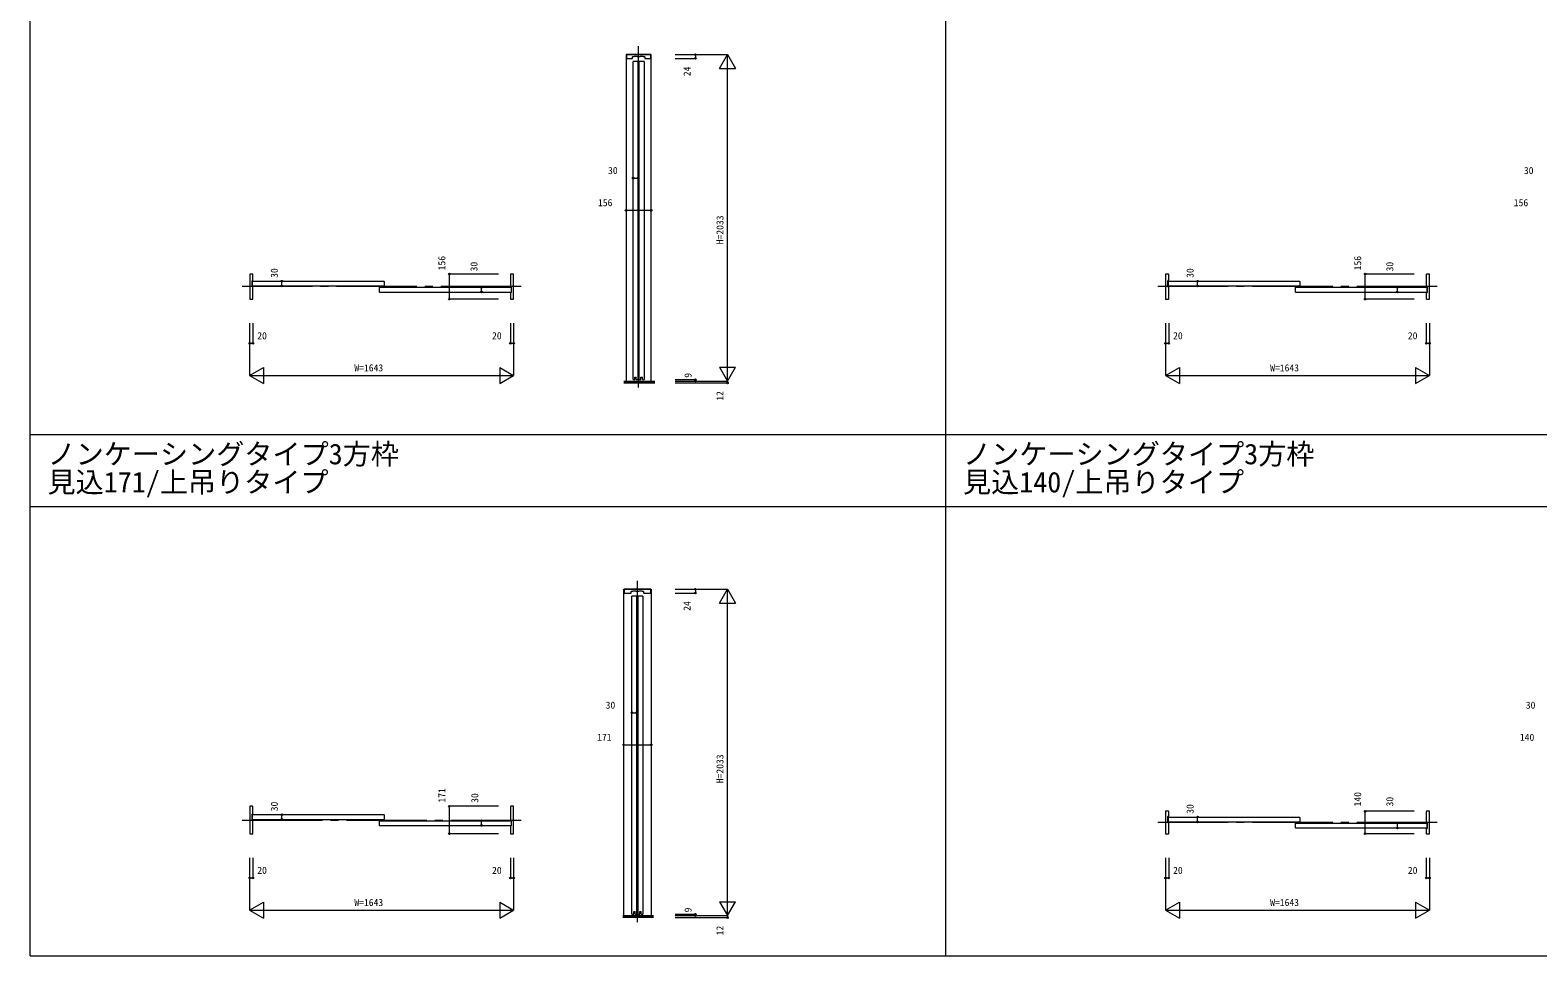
# Model space of a CAD drawing. Units: millimetres, scale not verified. Extents: x -14341 to 14341, y -10000 to 10000.
# Drawn here: x -14341 to -4957, y -10000 to -4235 of the extents above; entities that cross this region are included whole.
import ezdxf
from ezdxf.enums import TextEntityAlignment as Align

# ---------------------------------------------------------------- set-up
doc = ezdxf.new("R2010")
doc.units = ezdxf.units.MM
doc.header["$LTSCALE"] = 50
doc.linetypes.add('USER1', pattern=[13, 10, -1, 1, -1])
doc.layers.add('0-0_0', color=7, linetype='Continuous')
for name, color, linetype, lineweight in [('0-1_YKK_F1', 7, 'Continuous', 18), ('0-3_YKK_N1', 2, 'Continuous', 18), ('0-4_YKK_B1', 4, 'Continuous', 18), ('0-5_YKK_Z1', 7, 'Continuous', 18)]:
    doc.layers.add(name, color=color, linetype=linetype, lineweight=lineweight)
doc.styles.add('ＭＳ ゴシック', font='')
doc.styles.get('ＭＳ ゴシック').set_extended_font_data('MS Gothic')

msp = doc.modelspace()

# ---------------------------------------------------------------- linework, layer by layer
at = {"layer": '0-1_YKK_F1'}
for p, q in [((-14340.51, -10000), (-14340.51, 10000)), ((-8640.51, -10000), (-8640.51, 9500)), ((-14340.51, -6752.5), (8459.49, -6752.5)), ((-14340.51, -7202.5), (8459.49, -7202.5)), ((-14340.51, -10000), (14340.51, -10000))]:
    msp.add_line(p, q, dxfattribs=at)
at = {"layer": '0-3_YKK_N1'}
for p, q in [((-10325.26, -4387.5), (-10000.26, -4387.5)), ((-10200.26, -4387.5), (-10200.26, -4411.5)), ((-10050.26, -4474.1), (-10000.26, -4387.5)), ((-10000.26, -6420.5), (-10000.26, -4387.5)), ((-10000.26, -4387.5), (-9950.26, -4474.1)), ((-10325.26, -4411.5), (-10200.26, -4411.5)), ((-10050.26, -4474.1), (-9950.26, -4474.1)), ((-10587.26, -5156.88), (-10557.26, -5156.88)), ((-10631.26, -5356.88), (-10475.26, -5356.88)), ((-12774.23, -5828.49), (-12774.23, -5798.49)), ((-11731.23, -5910.49), (-11731.23, -5754.49)), ((-11426.23, -5754.49), (-11731.23, -5754.49)), ((-7074.23, -5828.49), (-7074.23, -5798.49)), ((-6031.23, -5910.49), (-6031.23, -5754.49)), ((-5726.23, -5754.49), (-6031.23, -5754.49)), ((-11426.23, -5910.49), (-11731.23, -5910.49)), ((-11531.23, -5866.49), (-11531.23, -5836.49)), ((-5726.23, -5910.49), (-6031.23, -5910.49)), ((-5831.23, -5866.49), (-5831.23, -5836.49)), ((-12974.29, -6060.49), (-12974.29, -6385.49)), ((-12954.29, -6060.49), (-12954.29, -6185.49)), ((-11331.29, -6060.49), (-11331.29, -6385.49)), ((-7274.29, -6060.49), (-7274.29, -6385.49)), ((-7254.29, -6060.49), (-7254.29, -6185.49)), ((-5631.29, -6060.49), (-5631.29, -6385.49)), ((-12974.29, -6185.49), (-12954.29, -6185.49)), ((-7274.29, -6185.49), (-7254.29, -6185.49)), ((-12974.29, -6385.49), (-12887.69, -6335.49)), ((-12887.69, -6335.49), (-12887.69, -6435.49)), ((-11417.89, -6335.49), (-11417.89, -6435.49)), ((-11417.89, -6335.49), (-11331.29, -6385.49)), ((-10050.26, -6333.9), (-9950.26, -6333.9)), ((-10050.26, -6333.9), (-10000.26, -6420.5)), ((-10000.26, -6420.5), (-9950.26, -6333.9)), ((-7274.29, -6385.49), (-7187.69, -6335.49)), ((-7187.69, -6335.49), (-7187.69, -6435.49)), ((-5717.89, -6335.49), (-5717.89, -6435.49)), ((-5717.89, -6335.49), (-5631.29, -6385.49)), ((-12974.29, -6385.49), (-11331.29, -6385.49)), ((-12974.29, -6385.49), (-12887.69, -6435.49)), ((-11417.89, -6435.49), (-11331.29, -6385.49)), ((-10325.26, -6420.5), (-10000.26, -6420.5)), ((-10325.26, -6432.5), (-10000.26, -6432.5)), ((-10000.26, -6420.5), (-10000.26, -6432.5)), ((-7274.29, -6385.49), (-5631.29, -6385.49)), ((-7274.29, -6385.49), (-7187.69, -6435.49)), ((-5717.89, -6435.49), (-5631.29, -6385.49)), ((-10325.26, -7716.69), (-10000.26, -7716.69)), ((-10325.26, -7740.69), (-10200.26, -7740.69)), ((-10200.26, -7716.69), (-10200.26, -7740.69)), ((-10050.26, -7803.3), (-10000.26, -7716.69)), ((-10000.26, -9749.69), (-10000.26, -7716.69)), ((-10000.26, -7716.69), (-9950.26, -7803.3)), ((-10050.26, -7803.3), (-9950.26, -7803.3)), ((-10594.76, -8486.07), (-10564.76, -8486.07)), ((-10646.26, -8686.07), (-10475.26, -8686.07)), ((-11731.23, -9239.68), (-11731.23, -9068.68)), ((-11426.23, -9068.68), (-11731.23, -9068.68)), ((-6031.23, -9239.68), (-6031.23, -9099.68)), ((-5726.23, -9099.68), (-6031.23, -9099.68)), ((-12774.23, -9150.18), (-12774.23, -9120.18)), ((-11531.23, -9188.18), (-11531.23, -9158.18)), ((-7074.23, -9165.68), (-7074.23, -9135.68)), ((-5831.23, -9203.68), (-5831.23, -9173.68)), ((-11426.23, -9239.68), (-11731.23, -9239.68)), ((-5726.23, -9239.68), (-6031.23, -9239.68)), ((-12974.29, -9389.68), (-12974.29, -9714.68)), ((-12954.29, -9389.68), (-12954.29, -9514.68)), ((-11331.29, -9389.68), (-11331.29, -9714.68)), ((-7274.29, -9389.68), (-7274.29, -9714.68)), ((-7254.29, -9389.68), (-7254.29, -9514.68)), ((-5631.29, -9389.68), (-5631.29, -9714.68)), ((-12974.29, -9514.68), (-12954.29, -9514.68)), ((-7274.29, -9514.68), (-7254.29, -9514.68)), ((-12974.29, -9714.68), (-12887.69, -9664.68)), ((-12887.69, -9664.68), (-12887.69, -9764.68)), ((-11417.89, -9664.68), (-11417.89, -9764.68)), ((-11417.89, -9664.68), (-11331.29, -9714.68)), ((-10050.26, -9663.09), (-9950.26, -9663.09)), ((-10050.26, -9663.09), (-10000.26, -9749.69)), ((-10000.26, -9749.69), (-9950.26, -9663.09)), ((-7274.29, -9714.68), (-7187.69, -9664.68)), ((-7187.69, -9664.68), (-7187.69, -9764.68)), ((-5717.89, -9664.68), (-5717.89, -9764.68)), ((-5717.89, -9664.68), (-5631.29, -9714.68)), ((-12974.29, -9714.68), (-11331.29, -9714.68)), ((-12974.29, -9714.68), (-12887.69, -9764.68)), ((-11417.89, -9764.68), (-11331.29, -9714.68)), ((-10325.26, -9749.69), (-10000.26, -9749.69)), ((-10000.26, -9749.69), (-10000.26, -9761.69)), ((-7274.29, -9714.68), (-5631.29, -9714.68)), ((-7274.29, -9714.68), (-7187.69, -9764.68)), ((-5717.89, -9764.68), (-5631.29, -9714.68)), ((-10325.26, -9761.69), (-10000.26, -9761.69))]:
    msp.add_line(p, q, dxfattribs=at)
for points in [[(-11351.29, -6060.49), (-11351.29, -6185.49), (-11331.29, -6185.49)], [(-5651.29, -6060.49), (-5651.29, -6185.49), (-5631.29, -6185.49)], [(-10325.26, -6411.5), (-10200.26, -6411.5), (-10200.26, -6420.5)], [(-11351.29, -9389.68), (-11351.29, -9514.68), (-11331.29, -9514.68)], [(-5651.29, -9389.68), (-5651.29, -9514.68), (-5631.29, -9514.68)], [(-10325.26, -9740.69), (-10200.26, -9740.69), (-10200.26, -9749.69)]]:
    msp.add_lwpolyline(points, dxfattribs=at)
for centre in [(-10200.26, -4387.5), (-10200.26, -4411.5), (-10587.26, -5156.88), (-10557.26, -5156.88), (-10631.26, -5356.88), (-10475.26, -5356.88), (-12774.23, -5798.49), (-11731.23, -5754.49), (-7074.23, -5798.49), (-6031.23, -5754.49), (-12774.23, -5828.49), (-11731.23, -5910.49), (-11531.23, -5836.49), (-11531.23, -5866.49), (-7074.23, -5828.49), (-6031.23, -5910.49), (-5831.23, -5836.49), (-5831.23, -5866.49), (-12974.29, -6185.49), (-12954.29, -6185.49), (-11351.29, -6185.49), (-11331.29, -6185.49), (-7274.29, -6185.49), (-7254.29, -6185.49), (-5651.29, -6185.49), (-5631.29, -6185.49), (-10200.26, -6411.5), (-10200.26, -6420.5), (-10000.26, -6432.5), (-10200.26, -7716.69), (-10200.26, -7740.69), (-10594.76, -8486.07), (-10564.76, -8486.07), (-10646.26, -8686.07), (-10475.26, -8686.07), (-11731.23, -9068.68), (-6031.23, -9099.68), (-12774.23, -9120.18), (-12774.23, -9150.18), (-11531.23, -9158.18), (-11531.23, -9188.18), (-7074.23, -9135.68), (-7074.23, -9165.68), (-5831.23, -9173.68), (-11731.23, -9239.68), (-6031.23, -9239.68), (-5831.23, -9203.68), (-12974.29, -9514.68), (-12954.29, -9514.68), (-11351.29, -9514.68), (-11331.29, -9514.68), (-7274.29, -9514.68), (-7254.29, -9514.68), (-5651.29, -9514.68), (-5631.29, -9514.68), (-10200.26, -9740.69), (-10200.26, -9749.69), (-10000.26, -9761.69)]:
    msp.add_circle(centre, 5, dxfattribs=at)
at = {"layer": '0-4_YKK_B1'}
for p, q in [((-10631.26, -4387.5), (-10631.26, -6420.5)), ((-10631.26, -4387.5), (-10475.26, -4387.5)), ((-10475.26, -6420.3), (-10475.26, -4387.5)), ((-10557.26, -4431.5), (-10587.26, -4431.5)), ((-10587.26, -6411.5), (-10587.26, -4431.5)), ((-10557.26, -6411.5), (-10557.26, -4431.5)), ((-10519.26, -4431.5), (-10549.26, -4431.5)), ((-10549.26, -6411.5), (-10549.26, -4431.5)), ((-10519.26, -4431.5), (-10519.26, -6411.5)), ((-12959.23, -5831.49), (-12959.23, -5795.49)), ((-12957.73, -5800.49), (-12955.73, -5798.49)), ((-12957.73, -5800.49), (-12957.73, -5826.49)), ((-12957.23, -5793.49), (-12955.23, -5793.49)), ((-12955.73, -5798.49), (-12139.76, -5798.49)), ((-12954.23, -5792.49), (-12954.23, -5756.49)), ((-12139.76, -5798.49), (-12137.76, -5800.49)), ((-12137.76, -5800.49), (-12137.76, -5826.49)), ((-11351.23, -5756.49), (-11351.23, -5830.49)), ((-7259.23, -5831.49), (-7259.23, -5795.49)), ((-7257.73, -5800.49), (-7255.73, -5798.49)), ((-7257.73, -5800.49), (-7257.73, -5826.49)), ((-7257.23, -5793.49), (-7255.23, -5793.49)), ((-7255.73, -5798.49), (-6439.76, -5798.49)), ((-7254.23, -5792.49), (-7254.23, -5756.49)), ((-6439.76, -5798.49), (-6437.76, -5800.49)), ((-6437.76, -5800.49), (-6437.76, -5826.49)), ((-5651.23, -5756.49), (-5651.23, -5830.49)), ((-12957.73, -5826.49), (-12955.73, -5828.49)), ((-12955.23, -5833.49), (-12957.23, -5833.49)), ((-12955.73, -5828.49), (-12139.76, -5828.49)), ((-12954.23, -5908.49), (-12954.23, -5834.49)), ((-12167.76, -5838.49), (-12165.76, -5836.49)), ((-12167.76, -5838.49), (-12167.76, -5864.49)), ((-12167.76, -5864.49), (-12165.76, -5866.49)), ((-12165.76, -5836.49), (-11349.73, -5836.49)), ((-12165.76, -5866.49), (-11349.73, -5866.49)), ((-12139.76, -5828.49), (-12137.76, -5826.49)), ((-11351.23, -5872.49), (-11351.23, -5908.49)), ((-11350.23, -5831.49), (-11348.23, -5831.49)), ((-11348.23, -5871.49), (-11350.23, -5871.49)), ((-11349.73, -5836.49), (-11347.73, -5838.49)), ((-11349.73, -5866.49), (-11347.73, -5864.49)), ((-11347.73, -5838.49), (-11347.73, -5864.49)), ((-11346.23, -5833.49), (-11346.23, -5869.49)), ((-7257.73, -5826.49), (-7255.73, -5828.49)), ((-7255.23, -5833.49), (-7257.23, -5833.49)), ((-7255.73, -5828.49), (-6439.76, -5828.49)), ((-7254.23, -5908.49), (-7254.23, -5834.49)), ((-6467.76, -5838.49), (-6465.76, -5836.49)), ((-6467.76, -5838.49), (-6467.76, -5864.49)), ((-6467.76, -5864.49), (-6465.76, -5866.49)), ((-6465.76, -5836.49), (-5649.73, -5836.49)), ((-6465.76, -5866.49), (-5649.73, -5866.49)), ((-6439.76, -5828.49), (-6437.76, -5826.49)), ((-5651.23, -5872.49), (-5651.23, -5908.49)), ((-5650.23, -5831.49), (-5648.23, -5831.49)), ((-5648.23, -5871.49), (-5650.23, -5871.49)), ((-5649.73, -5836.49), (-5647.73, -5838.49)), ((-5649.73, -5866.49), (-5647.73, -5864.49)), ((-5647.73, -5838.49), (-5647.73, -5864.49)), ((-5646.23, -5833.49), (-5646.23, -5869.49)), ((-10587.26, -6411.5), (-10576.76, -6411.5)), ((-10576.76, -6411.5), (-10576.76, -6395.5)), ((-10576.76, -6395.5), (-10567.76, -6395.5)), ((-10567.76, -6411.5), (-10567.76, -6395.5)), ((-10567.76, -6411.5), (-10557.26, -6411.5)), ((-10549.26, -6411.5), (-10538.76, -6411.5)), ((-10538.76, -6411.5), (-10538.76, -6395.5)), ((-10538.76, -6395.5), (-10529.76, -6395.5)), ((-10529.76, -6411.5), (-10529.76, -6395.5)), ((-10529.76, -6411.5), (-10519.26, -6411.5)), ((-10646.26, -9749.69), (-10646.26, -7716.69)), ((-10646.26, -7716.69), (-10475.26, -7716.69)), ((-10618.96, -7716.49), (-10618.96, -7716.69)), ((-10564.76, -7760.69), (-10594.76, -7760.69)), ((-10594.76, -9740.69), (-10594.76, -7760.69)), ((-10564.76, -9740.69), (-10564.76, -7760.69)), ((-10526.76, -7760.69), (-10556.76, -7760.69)), ((-10556.76, -9740.69), (-10556.76, -7760.69)), ((-10526.76, -7760.69), (-10526.76, -9740.69)), ((-10475.26, -7716.69), (-10475.26, -9749.49)), ((-12954.23, -9114.18), (-12954.23, -9070.68)), ((-11351.23, -9070.68), (-11351.23, -9152.18)), ((-7254.23, -9129.68), (-7254.23, -9101.68)), ((-5651.23, -9101.68), (-5651.23, -9167.68)), ((-12959.23, -9153.18), (-12959.23, -9117.18)), ((-12957.73, -9122.18), (-12955.73, -9120.18)), ((-12957.73, -9122.18), (-12957.73, -9148.18)), ((-12957.73, -9148.18), (-12955.73, -9150.18)), ((-12957.23, -9115.18), (-12955.23, -9115.18)), ((-12955.23, -9155.18), (-12957.23, -9155.18)), ((-12955.73, -9120.18), (-12139.76, -9120.18)), ((-12955.73, -9150.18), (-12139.76, -9150.18)), ((-12954.23, -9237.68), (-12954.23, -9156.18)), ((-12167.76, -9160.18), (-12165.76, -9158.18)), ((-12167.76, -9160.18), (-12167.76, -9186.18)), ((-12167.76, -9186.18), (-12165.76, -9188.18)), ((-12165.76, -9158.18), (-11349.73, -9158.18)), ((-12165.76, -9188.18), (-11349.73, -9188.18)), ((-12139.76, -9120.18), (-12137.76, -9122.18)), ((-12139.76, -9150.18), (-12137.76, -9148.18)), ((-12137.76, -9122.18), (-12137.76, -9148.18)), ((-11351.23, -9194.18), (-11351.23, -9237.68)), ((-11350.23, -9153.18), (-11348.23, -9153.18)), ((-11348.23, -9193.18), (-11350.23, -9193.18)), ((-11349.73, -9158.18), (-11347.73, -9160.18)), ((-11349.73, -9188.18), (-11347.73, -9186.18)), ((-11347.73, -9160.18), (-11347.73, -9186.18)), ((-11346.23, -9155.18), (-11346.23, -9191.18)), ((-7259.23, -9168.68), (-7259.23, -9132.68)), ((-7257.73, -9137.68), (-7255.73, -9135.68)), ((-7257.73, -9137.68), (-7257.73, -9163.68)), ((-7257.73, -9163.68), (-7255.73, -9165.68)), ((-7257.23, -9130.68), (-7255.23, -9130.68)), ((-7255.23, -9170.68), (-7257.23, -9170.68)), ((-7255.73, -9135.68), (-6439.69, -9135.68)), ((-7255.73, -9165.68), (-6439.69, -9165.68)), ((-7254.23, -9237.68), (-7254.23, -9171.68)), ((-6467.69, -9175.68), (-6465.69, -9173.68)), ((-6467.69, -9175.68), (-6467.69, -9201.68)), ((-6465.69, -9173.68), (-5649.73, -9173.68)), ((-6439.69, -9135.68), (-6437.69, -9137.68)), ((-6439.69, -9165.68), (-6437.69, -9163.68)), ((-6437.69, -9137.68), (-6437.69, -9163.68)), ((-5650.23, -9168.68), (-5648.23, -9168.68)), ((-5649.73, -9173.68), (-5647.73, -9175.68)), ((-5647.73, -9175.68), (-5647.73, -9201.68)), ((-5646.23, -9170.68), (-5646.23, -9206.68)), ((-6467.69, -9201.68), (-6465.69, -9203.68)), ((-6465.69, -9203.68), (-5649.73, -9203.68)), ((-5651.23, -9209.68), (-5651.23, -9237.68)), ((-5648.23, -9208.68), (-5650.23, -9208.68)), ((-5649.73, -9203.68), (-5647.73, -9201.68)), ((-10594.76, -9740.69), (-10584.26, -9740.69)), ((-10584.26, -9740.69), (-10584.26, -9724.69)), ((-10584.26, -9724.69), (-10575.26, -9724.69)), ((-10575.26, -9740.69), (-10575.26, -9724.69)), ((-10575.26, -9740.69), (-10564.76, -9740.69)), ((-10556.76, -9740.69), (-10546.26, -9740.69)), ((-10546.26, -9740.69), (-10546.26, -9724.69)), ((-10546.26, -9724.69), (-10537.26, -9724.69)), ((-10537.26, -9740.69), (-10537.26, -9724.69)), ((-10537.26, -9740.69), (-10526.76, -9740.69))]:
    msp.add_line(p, q, dxfattribs=at)
for points in [[(-10477.76, -4409.5), (-10477.76, -4387.5), (-10628.76, -4387.5), (-10628.76, -4409.5)], [(-10626.76, -4411.5), (-10592.46, -4411.5), (-10591.96, -4411), (-10591.96, -4402.3)], [(-10589.96, -4400.3), (-10581.76, -4400.3), (-10581.76, -4397.5), (-10562.76, -4397.5), (-10562.76, -4400.3), (-10543.76, -4400.3), (-10543.76, -4397.5), (-10524.76, -4397.5), (-10524.76, -4400.3), (-10516.56, -4400.3)], [(-10514.56, -4402.3), (-10514.56, -4411), (-10514.06, -4411.5), (-10479.76, -4411.5)], [(-12956.23, -5754.49), (-12974.23, -5754.49), (-12974.23, -5779.49), (-12974.23, -5885.49), (-12974.23, -5910.49), (-12956.23, -5910.49)], [(-11349.23, -5910.49), (-11331.23, -5910.49), (-11331.23, -5885.49), (-11331.23, -5779.49), (-11331.23, -5754.49), (-11349.23, -5754.49)], [(-7256.23, -5754.49), (-7274.23, -5754.49), (-7274.23, -5779.49), (-7274.23, -5885.49), (-7274.23, -5910.49), (-7256.23, -5910.49)], [(-5649.23, -5910.49), (-5631.23, -5910.49), (-5631.23, -5885.49), (-5631.23, -5779.49), (-5631.23, -5754.49), (-5649.23, -5754.49)], [(-10477.76, -7738.69), (-10477.76, -7716.69), (-10643.76, -7716.69), (-10643.76, -7738.69)], [(-10641.76, -7740.69), (-10599.96, -7740.69), (-10599.46, -7740.19), (-10599.46, -7731.49)], [(-10597.46, -7729.49), (-10589.26, -7729.49), (-10589.26, -7726.69), (-10570.26, -7726.69), (-10570.26, -7729.49), (-10551.26, -7729.49), (-10551.26, -7726.69), (-10532.26, -7726.69), (-10532.26, -7729.49), (-10524.06, -7729.49)], [(-10522.06, -7731.49), (-10522.06, -7740.19), (-10521.56, -7740.69), (-10479.76, -7740.69)], [(-12956.23, -9068.68), (-12974.23, -9068.68), (-12974.23, -9101.18), (-12974.23, -9207.18), (-12974.23, -9239.68), (-12956.23, -9239.68)], [(-11349.23, -9239.68), (-11331.23, -9239.68), (-11331.23, -9207.18), (-11331.23, -9101.18), (-11331.23, -9068.68), (-11349.23, -9068.68)], [(-7256.23, -9099.68), (-7274.23, -9099.68), (-7274.23, -9101.68), (-7274.23, -9237.68), (-7274.23, -9239.68), (-7256.23, -9239.68)], [(-5649.23, -9239.68), (-5631.23, -9239.68), (-5631.23, -9237.68), (-5631.23, -9101.68), (-5631.23, -9099.68), (-5649.23, -9099.68)]]:
    msp.add_lwpolyline(points, dxfattribs=at)
for centre, radius, start, end in [((-10626.76, -4409.5), 2, 180.00001, 270.00001), ((-10589.96, -4402.3), 2, 90, 180), ((-10516.56, -4402.3), 2, 0, 90), ((-10479.76, -4409.5), 2, 270, 0), ((-12957.23, -5795.49), 2, 90, 180), ((-12956.23, -5756.49), 2, 0, 90), ((-12955.23, -5792.49), 1, 270, 0), ((-11349.23, -5756.49), 2, 90, 180), ((-7257.23, -5795.49), 2, 90, 180), ((-7256.23, -5756.49), 2, 0, 90), ((-7255.23, -5792.49), 1, 270, 0), ((-5649.23, -5756.49), 2, 90, 180), ((-12957.23, -5831.49), 2, 180, 270), ((-12956.23, -5908.49), 2, 270, 0), ((-12955.23, -5834.49), 1, 0, 90), ((-11350.23, -5830.49), 1, 180, 270), ((-11350.23, -5872.49), 1, 90, 180), ((-11349.23, -5908.49), 2, 180, 270), ((-11348.23, -5833.49), 2, 0, 90), ((-11348.23, -5869.49), 2, 270, 0), ((-7257.23, -5831.49), 2, 180, 270), ((-7256.23, -5908.49), 2, 270, 0), ((-7255.23, -5834.49), 1, 0, 90), ((-5650.23, -5830.49), 1, 180, 270), ((-5650.23, -5872.49), 1, 90, 180), ((-5649.23, -5908.49), 2, 180, 270), ((-5648.23, -5833.49), 2, 0, 90), ((-5648.23, -5869.49), 2, 270, 0), ((-10641.76, -7738.69), 2, 180.00001, 270.00001), ((-10597.46, -7731.49), 2, 90, 180), ((-10524.06, -7731.49), 2, 0, 90), ((-10479.76, -7738.69), 2, 270, 0), ((-12956.23, -9070.68), 2, 0, 90), ((-11349.23, -9070.68), 2, 90, 180), ((-7256.23, -9101.68), 2, 0, 90), ((-5649.23, -9101.68), 2, 90, 180), ((-12957.23, -9117.18), 2, 90, 180), ((-12957.23, -9153.18), 2, 180, 270), ((-12955.23, -9114.18), 1, 270, 0), ((-12955.23, -9156.18), 1, 0, 90), ((-11350.23, -9152.18), 1, 180, 270), ((-11350.23, -9194.18), 1, 90, 180), ((-11348.23, -9155.18), 2, 0, 90), ((-11348.23, -9191.18), 2, 270, 0), ((-7257.23, -9132.68), 2, 90, 180), ((-7257.23, -9168.68), 2, 180, 270), ((-7255.23, -9129.68), 1, 270, 0), ((-7255.23, -9171.68), 1, 0, 90), ((-5650.23, -9167.68), 1, 180, 270), ((-5648.23, -9170.68), 2, 0, 90), ((-12956.23, -9237.68), 2, 270, 0), ((-11349.23, -9237.68), 2, 180, 270), ((-7256.23, -9237.68), 2, 270, 0), ((-5650.23, -9209.68), 1, 90, 180), ((-5649.23, -9237.68), 2, 180, 270), ((-5648.23, -9206.68), 2, 270, 0)]:
    msp.add_arc(centre, radius, start, end, dxfattribs=at)
at = {"layer": '0-5_YKK_Z1', "linetype": 'USER1'}
for p, q in [((-10553.26, -6460.52), (-10553.26, -4335.34)), ((-11283.66, -5832.49), (-13021.73, -5832.49)), ((-5583.66, -5832.49), (-7321.73, -5832.49)), ((-10560.76, -9789.72), (-10560.76, -7664.53)), ((-13021.73, -9154.18), (-11283.66, -9154.18)), ((-5583.66, -9169.68), (-7321.73, -9169.68))]:
    msp.add_line(p, q, dxfattribs=at)
at = {"layer": '0-5_YKK_Z1'}
for p, q in [((-10644.47, -6420.5), (-10453.14, -6420.5)), ((-10644.47, -6423.5), (-10453.14, -6423.5)), ((-10644.47, -6426.5), (-10453.14, -6426.5)), ((-10644.47, -6429.5), (-10453.14, -6429.5)), ((-10453.14, -6432.7), (-10644.47, -6432.7)), ((-10651.97, -9749.69), (-10460.64, -9749.69)), ((-10651.97, -9752.69), (-10460.64, -9752.69)), ((-10651.97, -9755.69), (-10460.64, -9755.69)), ((-10651.97, -9758.69), (-10460.64, -9758.69)), ((-10460.64, -9761.89), (-10651.97, -9761.89))]:
    msp.add_line(p, q, dxfattribs=at)

# ---------------------------------------------------------------- texts
at = {"layer": '0-0_0', "style": 'ＭＳ ゴシック'}
for s, p in [('ノンケーシングタイプ3方枠', (-14232.51, -6977.5)), ('ノンケーシングタイプ3方枠', (-8534.51, -6977.5)), ('見込171/上吊りタイプ', (-14232.51, -7152.5)), ('見込140/上吊りタイプ', (-8534.51, -7152.5))]:
    msp.add_text(s, height=128.3, dxfattribs=at).set_placement(p, align=Align.BOTTOM_LEFT)
at = {"layer": '0-3_YKK_N1', "color": 7, "style": 'ＭＳ ゴシック'}
for s, p in [('24', (-10217.13, -4522.03)), ('H=2033', (-10012.26, -5569)), ('30', (-12786.23, -5777.9)), ('156', (-11743.23, -5731.19)), ('30', (-11543.23, -5737.9)), ('30', (-7086.23, -5777.9)), ('156', (-6043.23, -5731.19)), ('30', (-5843.23, -5737.9)), ('9', (-10211.01, -6399.99)), ('12', (-10012.26, -6543.16)), ('24', (-10217.13, -7851.22)), ('H=2033', (-10012.26, -8925.16)), ('171', (-11743.23, -9045.39)), ('30', (-11538.33, -9047.04)), ('140', (-6043.23, -9069.6)), ('30', (-12786.23, -9099.6)), ('30', (-7086.23, -9115.1)), ('30', (-5843.23, -9069.6)), ('9', (-10211.01, -9729.19)), ('12', (-10012.26, -9872.35))]:
    msp.add_text(s, height=43.99, rotation=90, dxfattribs=at).set_placement(p, align=Align.BOTTOM_LEFT)
for s, p in [('30', (-10743.69, -5144.88)), ('30', (-5043.69, -5144.88)), ('156', (-10806.43, -5344.88)), ('156', (-5106.43, -5344.88)), ('20', (-12926.96, -6173.49)), ('20', (-11465.88, -6173.49)), ('20', (-7226.96, -6173.49)), ('20', (-5765.88, -6173.49)), ('W=1643', (-12322.79, -6373.49)), ('W=1643', (-6622.79, -6373.49)), ('30', (-10758.69, -8474.07)), ('30', (-5031.84, -8474.07)), ('171', (-10811.43, -8674.07)), ('140', (-5068.43, -8674.07)), ('20', (-12926.96, -9502.68)), ('20', (-11465.88, -9502.68)), ('20', (-7226.96, -9502.68)), ('20', (-5765.88, -9502.68)), ('W=1643', (-12322.79, -9702.68)), ('W=1643', (-6622.79, -9702.68))]:
    msp.add_text(s, height=43.99, dxfattribs=at).set_placement(p, align=Align.BOTTOM_LEFT)

doc.saveas('drawing.dxf')
